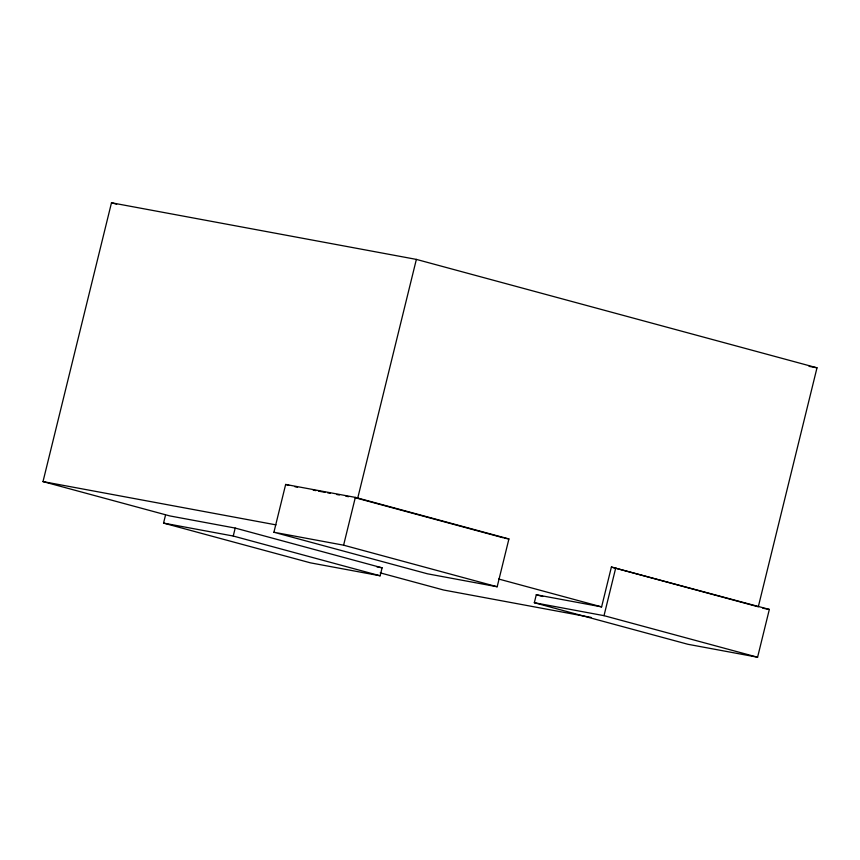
<?xml version="1.0" encoding="UTF-8"?>
<svg xmlns="http://www.w3.org/2000/svg" width="860" height="860" viewBox="0 0 860 860"><rect width="100%" height="100%" fill="white"/><g stroke="black" fill="none" stroke-linecap="round" stroke-linejoin="round"><path stroke-width="1.29" d="M165.464 515.344L163.55 523.095L310.449 562.849L380.142 575.791L382.098 567.826L235.199 528.072L169.871 515.935L43 481.6L111.488 202.777L416.369 259.397L817 367.811L758.294 606.805L611.395 567.052L601.613 606.891L536.285 594.755L534.329 602.72L687.903 644.28L757.585 657.223L769.334 609.428L611.395 567.052M163.55 523.095L233.243 536.038L235.199 528.072M273.91 532.254L285.66 484.449L355.341 497.392L508.916 538.951L497.177 586.757L427.495 573.813L273.91 532.254L343.602 545.186L497.177 586.757M343.602 545.186L355.341 497.392M355.051 497.908L357.663 498.392L416.369 259.397M534.329 602.72L604.01 615.663L615.749 567.869M809.077 366.338L817 367.811M294.948 486.738L297.56 487.233M313.233 490.135L315.856 490.63M318.469 491.114L324.994 492.329M327.606 492.812L330.229 493.296M336.754 494.511L339.367 494.994M345.903 496.209L348.515 496.693M504.562 538.145L508.916 538.951M762.755 608.203L769.334 609.428M43 481.6L275.963 524.869M376.873 566.847L382.098 567.826M591.046 617.394L443.631 590.024L380.195 572.857M111.488 202.777L116.67 204.185M357.663 498.392L503.272 537.79M285.66 484.449L288.992 485.352M498.639 579.016L601.613 606.891M536.285 594.755L542.725 596.496M604.01 615.663L757.585 657.223M233.243 536.038L380.142 575.791"/></g></svg>
